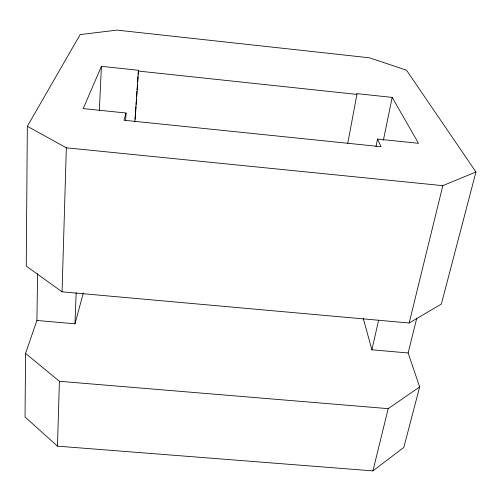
<?xml version="1.0" encoding="UTF-8"?>
<svg xmlns="http://www.w3.org/2000/svg" width="501" height="501" viewBox="0 0 501 501"><rect width="100%" height="100%" fill="white"/><g stroke="black" fill="none" stroke-linecap="round" stroke-linejoin="round"><path stroke-width="0.75" d="M37.613 273.571L36.917 320.465L25.551 353.412L25.05 416.982L57.471 446.153L372.932 470.884L403.819 447.424L419.656 386.935L408.121 352.967L416.801 318.097M27.336 126.29L26.24 266.075L62.061 291.82L409.167 323.007L441.362 304.057L475.95 171.975L406.486 70.171L369.462 57.797L117.002 30.116L80.147 34.594L27.336 126.29L66.339 147.808L442.821 185.658L475.95 171.975M57.471 446.153L59.4 381.286L25.551 353.412M62.061 291.82L66.339 147.808M36.917 320.465L74.975 323.796L76.171 292.69M99.311 110.834L101.409 66.332L138.458 70.29L138.195 74.179M125.588 120.804L126.07 113.019L83.222 108.585L101.409 66.332M134.844 121.649L138.458 70.29M135.17 119.232L135.539 113.79M135.639 112.237L136.009 106.801M136.166 104.471L136.529 99.035M136.685 96.706L137.049 91.263M137.155 89.71L137.518 84.274M137.675 81.945L138.038 76.509M347.788 143.273L356.9 94.395L356.524 93.587L392.183 97.401L418.523 143.311L377.529 139.065L375.975 146.724M383.365 140.255L392.183 97.401M408.121 352.967L371.917 349.798L378.624 320.089M372.932 470.884L388.187 408.647L419.656 386.935M409.167 323.007L442.821 185.658M74.975 323.796L83.323 293.004M126.07 113.019L123.979 120.234L381.061 146.712L377.529 139.065M59.4 381.286L388.187 408.647M138.238 71.048L356.9 94.395M363.25 318.448L371.917 349.798"/></g></svg>
